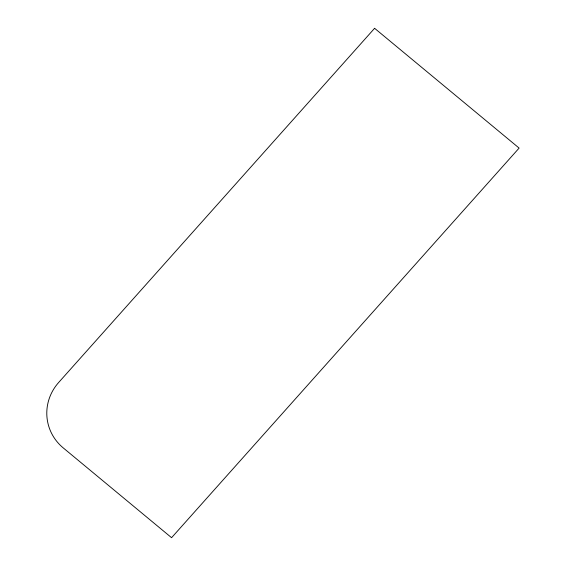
<?xml version="1.0" encoding="UTF-8"?>
<svg xmlns="http://www.w3.org/2000/svg" width="566" height="566" viewBox="0 0 566 566"><rect width="100%" height="100%" fill="white"/><g stroke="black" fill="none" stroke-linecap="round" stroke-linejoin="round"><path stroke-width="0.85" d="M374.6 28.3L58.652 382.496A48.082 46.292 -13 0 0 63.187 447.862L171.576 537.7L519.114 148.087L374.6 28.3"/></g></svg>
